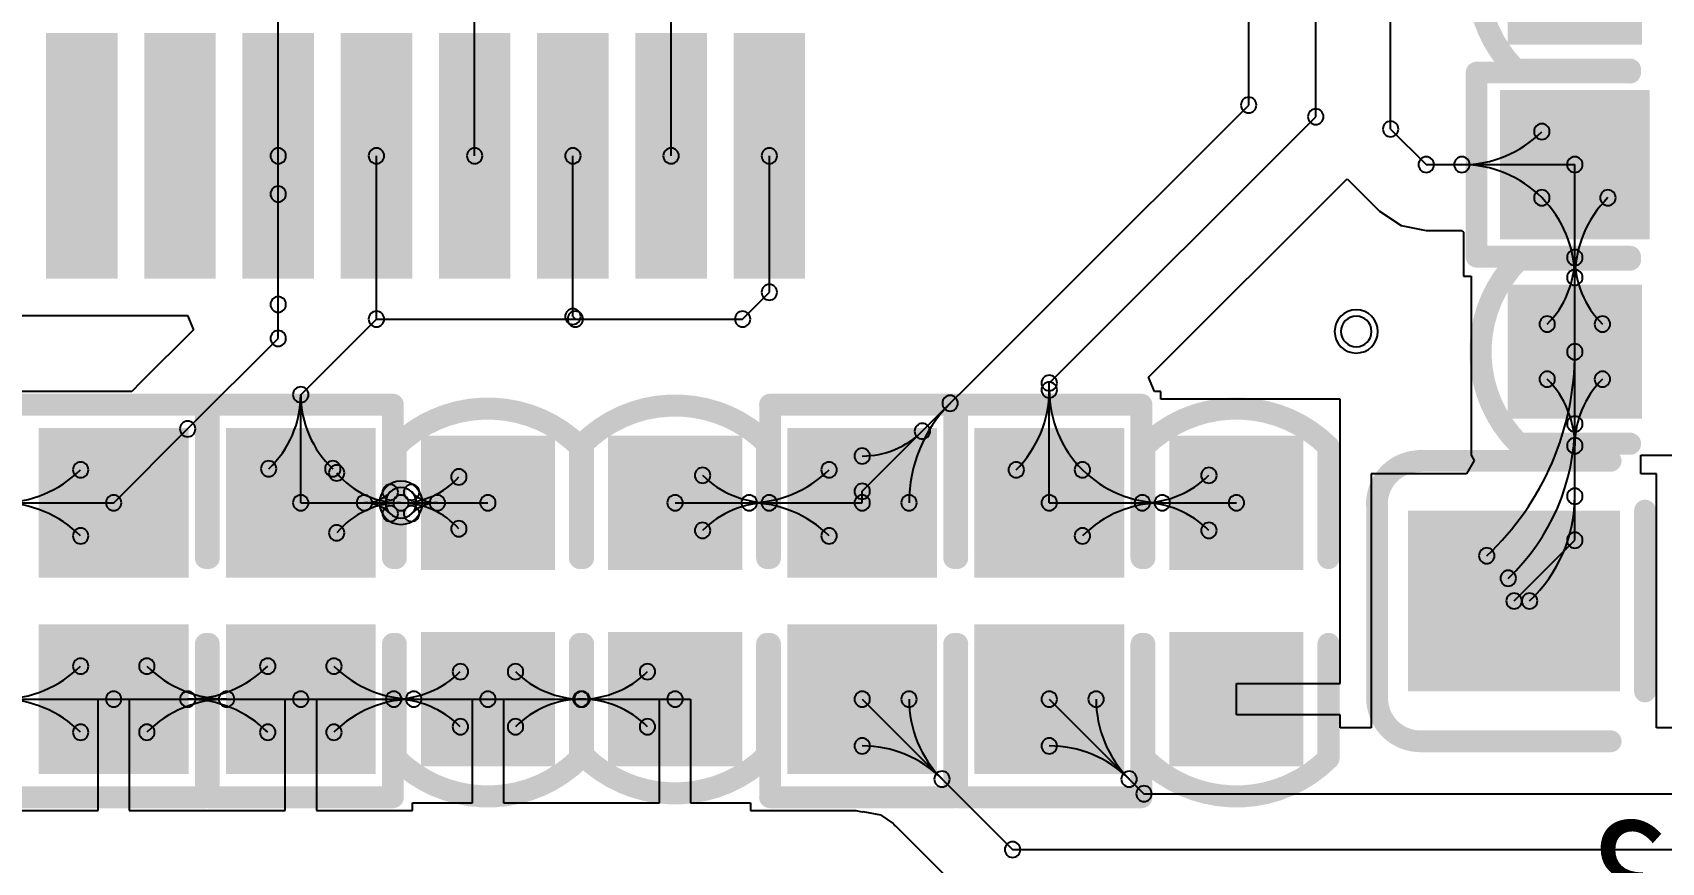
# Model space of a CAD drawing. Header units: inches. Extents: x 32166 to 66782, y 2386 to 7162.
# Drawn here: x 33741.7 to 33847.9, y 3342.8 to 3396.9 of the extents above; entities that cross this region are included whole.
import ezdxf

# ---------------------------------------------------------------- set-up
doc = ezdxf.new("R2010")
doc.units = ezdxf.units.IN
doc.header["$LTSCALE"] = 0.64311
doc.header["$MEASUREMENT"] = 0
for name, color, linetype in [('BOTTOMLAYER', 5, 'CONTINUOUS'), ('BOTTOMOVERLAY', 54, 'CONTINUOUS'), ('BOTTOMPASTE', 16, 'CONTINUOUS'), ('BOTTOMSOLDER', 6, 'CONTINUOUS'), ('MULTILAYER', 9, 'CONTINUOUS')]:
    doc.layers.add(name, color=color, linetype=linetype)
doc.styles.get("Standard").update_dxf_attribs({"font": 'txt', "width": 0.8})

msp = doc.modelspace()

# ---------------------------------------------------------------- linework, layer by layer
at = {"layer": 'BOTTOMLAYER'}
for p, q in [((33830.23, 3390.63), (33830.23, 3406.23)), ((33825.35, 3391.43), (33825.35, 3404.07)), ((33770.55, 3388.88), (33770.55, 3401.67)), ((33783.35, 3388.88), (33783.35, 3400.71)), ((33820.98, 3392.19), (33820.98, 3399.31)), ((33757.75, 3388.88), (33757.75, 3399.19)), ((33795.8, 3367.01), (33820.98, 3392.19)), ((33807.99, 3374.07), (33825.35, 3391.43)), ((33830.23, 3390.63), (33832.55, 3388.31)), ((33757.75, 3386.39), (33757.75, 3388.88)), ((33764.15, 3378.24), (33764.15, 3388.88)), ((33776.95, 3378.4), (33776.95, 3388.88)), ((33789.75, 3379.99), (33789.75, 3388.88)), ((33832.55, 3388.31), (33842.23, 3388.31)), ((33842.23, 3376.11), (33842.23, 3388.31)), ((33814.46, 3374.46), (33827.39, 3387.39)), ((33827.39, 3387.39), (33829.51, 3385.27)), ((33757.75, 3376.98), (33757.75, 3386.39)), ((33757.75, 3379.19), (33757.75, 3386.39)), ((33829.51, 3385.27), (33830.91, 3384.33)), ((33830.91, 3384.33), (33832.55, 3384.01)), ((33832.55, 3384.01), (33834.87, 3384.01)), ((33834.87, 3384.01), (33834.87, 3383.99)), ((33834.87, 3383.99), (33834.87, 3383.99)), ((33834.87, 3383.99), (33834.97, 3383.91)), ((33834.97, 3383.91), (33834.97, 3381.04)), ((33834.97, 3381.04), (33835.47, 3381.04)), ((33835.47, 3381.04), (33835.47, 3369.36)), ((33788.01, 3378.24), (33789.75, 3379.99)), ((33740.23, 3378.48), (33751.85, 3378.48)), ((33751.85, 3378.48), (33752.24, 3377.54)), ((33759.22, 3373.31), (33764.15, 3378.24)), ((33764.15, 3378.24), (33777.11, 3378.24)), ((33776.95, 3378.4), (33777.11, 3378.24)), ((33777.11, 3378.24), (33788.01, 3378.24)), ((33752.24, 3377.54), (33748.81, 3374.12)), ((33751.85, 3371.08), (33757.75, 3376.98)), ((33842.23, 3363.82), (33842.23, 3376.11)), ((33748.81, 3374.12), (33748.22, 3373.52)), ((33807.99, 3366.26), (33807.99, 3374.07)), ((33814.85, 3373.52), (33814.46, 3374.46)), ((33748.22, 3373.52), (33739.77, 3373.52)), ((33759.22, 3366.26), (33759.22, 3373.31)), ((33815.25, 3373.52), (33814.85, 3373.52)), ((33815.25, 3373.01), (33815.25, 3373.52)), ((33826.94, 3373.01), (33815.25, 3373.01)), ((33826.94, 3359.5), (33826.94, 3373.01)), ((33747.03, 3366.26), (33751.85, 3371.08)), ((33835.68, 3369.02), (33835.18, 3368.14)), ((33835.47, 3369.36), (33835.47, 3369.36)), ((33835.47, 3369.36), (33835.68, 3369.02)), ((33846.53, 3368.14), (33846.53, 3369.36)), ((33846.53, 3369.36), (33854.01, 3369.36)), ((33835.18, 3368.14), (33828.97, 3368.14)), ((33828.97, 3368.14), (33828.97, 3351.58)), ((33847.56, 3368.14), (33846.53, 3368.14)), ((33847.56, 3351.58), (33847.56, 3368.14)), ((33795.8, 3366.26), (33795.8, 3367.01)), ((33734.84, 3366.26), (33747.03, 3366.26)), ((33759.22, 3366.26), (33765.75, 3366.26)), ((33765.75, 3366.26), (33771.41, 3366.26)), ((33783.61, 3366.26), (33795.8, 3366.26)), ((33807.99, 3366.26), (33820.18, 3366.26)), ((33838.27, 3359.86), (33842.23, 3363.82)), ((33826.94, 3354.47), (33826.94, 3359.5)), ((33820.18, 3352.44), (33820.18, 3354.47)), ((33820.18, 3354.47), (33826.94, 3354.47)), ((33734.84, 3353.46), (33747.03, 3353.46)), ((33746.01, 3346.19), (33746.01, 3353.46)), ((33746.01, 3353.46), (33748.05, 3353.46)), ((33747.03, 3353.46), (33759.22, 3353.46)), ((33748.05, 3353.46), (33748.05, 3346.19)), ((33758.21, 3346.19), (33758.21, 3353.46)), ((33758.21, 3353.46), (33760.24, 3353.46)), ((33759.22, 3353.46), (33771.41, 3353.46)), ((33760.24, 3353.46), (33760.24, 3346.19)), ((33770.4, 3346.7), (33770.4, 3353.46)), ((33770.4, 3353.46), (33772.43, 3353.46)), ((33771.41, 3353.46), (33783.61, 3353.46)), ((33772.43, 3353.46), (33772.43, 3346.7)), ((33782.59, 3346.7), (33782.59, 3353.46)), ((33782.59, 3353.46), (33784.62, 3353.46)), ((33784.62, 3353.46), (33784.62, 3346.7)), ((33795.8, 3353.46), (33805.6, 3343.65)), ((33807.99, 3353.46), (33814.16, 3347.29)), ((33826.94, 3352.44), (33820.18, 3352.44)), ((33826.94, 3351.58), (33826.94, 3352.44)), ((33828.97, 3351.58), (33826.94, 3351.58)), ((33849.7, 3351.58), (33847.56, 3351.58)), ((33814.16, 3347.29), (33861.3, 3347.29)), ((33739.77, 3346.19), (33746.01, 3346.19)), ((33748.05, 3346.19), (33758.21, 3346.19)), ((33760.24, 3346.19), (33766.49, 3346.19)), ((33766.49, 3346.19), (33766.49, 3346.7)), ((33766.49, 3346.7), (33770.4, 3346.7)), ((33772.43, 3346.7), (33782.59, 3346.7)), ((33784.62, 3346.7), (33788.53, 3346.7)), ((33788.53, 3346.7), (33788.53, 3346.19)), ((33788.53, 3346.19), (33795.38, 3346.19)), ((33795.38, 3346.19), (33795.8, 3346.11)), ((33795.8, 3346.11), (33795.84, 3346.14)), ((33795.8, 3346.11), (33795.8, 3346.11)), ((33795.84, 3346.14), (33796.99, 3345.92)), ((33796.99, 3345.92), (33797.82, 3345.36)), ((33797.82, 3345.36), (33797.87, 3345.31)), ((33797.87, 3345.31), (33797.95, 3345.2)), ((33797.95, 3345.2), (33797.96, 3345.21)), ((33797.96, 3345.21), (33802.56, 3340.61)), ((33805.6, 3343.65), (33862.8, 3343.65))]:
    msp.add_line(p, q, dxfattribs=at)
for centre, radius, start, end in [((33820.98, 3392.19), 0.508, 0, 180), ((33820.98, 3392.19), 0.508, 0, 180), ((33820.98, 3392.19), 0.508, 180, 0), ((33820.98, 3392.19), 0.508, 180, 0), ((33825.35, 3391.43), 0.508, 0, 180), ((33825.35, 3391.43), 0.508, 0, 180), ((33825.35, 3391.43), 0.508, 180, 0), ((33825.35, 3391.43), 0.508, 180, 0), ((33830.23, 3390.63), 0.508, 0, 180), ((33830.23, 3390.63), 0.508, 0, 180), ((33840.08, 3390.46), 0.508, 0, 180), ((33830.23, 3390.63), 0.508, 180, 0), ((33830.23, 3390.63), 0.508, 180, 0), ((33834.87, 3395.66), 7.36, 270, 315), ((33840.08, 3390.46), 0.508, 180, 0), ((33757.75, 3388.88), 0.508, 0, 180), ((33757.75, 3388.88), 0.508, 0, 180), ((33757.75, 3388.88), 0.508, 180, 0), ((33757.75, 3388.88), 0.508, 180, 0), ((33764.15, 3388.88), 0.508, 0, 180), ((33764.15, 3388.88), 0.508, 180, 0), ((33770.55, 3388.88), 0.508, 0, 180), ((33770.55, 3388.88), 0.508, 180, 0), ((33776.95, 3388.88), 0.508, 0, 180), ((33776.95, 3388.88), 0.508, 180, 0), ((33783.35, 3388.88), 0.508, 0, 180), ((33783.35, 3388.88), 0.508, 180, 0), ((33789.75, 3388.88), 0.508, 0, 180), ((33789.75, 3388.88), 0.508, 180, 0), ((33832.55, 3388.31), 0.508, 0, 180), ((33832.55, 3388.31), 0.508, 0, 180), ((33834.87, 3388.31), 0.508, 0, 180), ((33834.87, 3388.31), 0.508, 0, 180), ((33842.23, 3388.31), 0.508, 0, 180), ((33842.23, 3388.31), 0.508, 0, 180), ((33832.55, 3388.31), 0.508, 180, 0), ((33832.55, 3388.31), 0.508, 180, 0), ((33834.87, 3388.31), 0.508, 180, 0), ((33834.87, 3388.31), 0.508, 180, 0), ((33834.87, 3380.95), 7.36, 45, 90), ((33842.23, 3388.31), 0.508, 180, 0), ((33842.23, 3388.31), 0.508, 180, 0), ((33757.75, 3386.39), 0.508, 0, 180), ((33757.75, 3386.39), 0.508, 0, 180), ((33757.75, 3386.39), 0.508, 0, 180), ((33840.08, 3386.15), 0.508, 0, 180), ((33840.08, 3386.15), 0.508, 0, 180), ((33844.39, 3386.15), 0.508, 0, 180), ((33757.75, 3386.39), 0.508, 180, 0), ((33757.75, 3386.39), 0.508, 180, 0), ((33757.75, 3386.39), 0.508, 180, 0), ((33840.08, 3386.15), 0.508, 180, 0), ((33840.08, 3386.15), 0.508, 180, 0), ((33834.87, 3380.95), 7.36, 360, 45), ((33849.59, 3380.95), 7.36, 135, 180), ((33844.39, 3386.15), 0.508, 180, 0), ((33842.23, 3382.25), 0.508, 0, 180), ((33842.23, 3382.25), 0.508, 0, 180), ((33836.1, 3382.25), 6.13, 315.0001, 0.0001), ((33842.23, 3382.25), 0.508, 180, 0), ((33842.23, 3382.25), 0.508, 180, 0), ((33842.23, 3380.95), 0.508, 0, 180), ((33842.23, 3380.95), 0.508, 0, 180), ((33848.36, 3382.25), 6.13, 179.9999, 224.9999), ((33789.75, 3379.99), 0.508, 0, 180), ((33789.75, 3379.99), 0.508, 0, 180), ((33842.23, 3380.95), 0.508, 180, 0), ((33842.23, 3380.95), 0.508, 180, 0), ((33757.75, 3379.19), 0.508, 0, 180), ((33757.75, 3379.19), 0.508, 180, 0), ((33789.75, 3379.99), 0.508, 180, 0), ((33789.75, 3379.99), 0.508, 180, 0), ((33764.15, 3378.24), 0.508, 0, 180), ((33764.15, 3378.24), 0.508, 0, 180), ((33764.15, 3378.24), 0.508, 0, 180), ((33764.15, 3378.24), 0.508, 180, 0), ((33764.15, 3378.24), 0.508, 180, 0), ((33764.15, 3378.24), 0.508, 180, 0), ((33776.95, 3378.4), 0.508, 0, 180), ((33776.95, 3378.4), 0.508, 0, 180), ((33776.95, 3378.4), 0.508, 180, 0), ((33776.95, 3378.4), 0.508, 180, 0), ((33777.11, 3378.24), 0.508, 0, 180), ((33777.11, 3378.24), 0.508, 0, 180), ((33777.11, 3378.24), 0.508, 0, 180), ((33777.11, 3378.24), 0.508, 180, 0), ((33777.11, 3378.24), 0.508, 180, 0), ((33777.11, 3378.24), 0.508, 180, 0), ((33788.01, 3378.24), 0.508, 0, 180), ((33788.01, 3378.24), 0.508, 0, 180), ((33788.01, 3378.24), 0.508, 180, 0), ((33788.01, 3378.24), 0.508, 180, 0), ((33827.99, 3377.43), 1, 0, 180), ((33840.43, 3377.91), 0.508, 0, 180), ((33844.03, 3377.91), 0.508, 0, 180), ((33757.75, 3376.98), 0.508, 0, 180), ((33757.75, 3376.98), 0.508, 0, 180), ((33757.75, 3376.98), 0.508, 180, 0), ((33757.75, 3376.98), 0.508, 180, 0), ((33827.99, 3377.43), 1, 180, 0), ((33840.43, 3377.91), 0.508, 180, 0), ((33844.03, 3377.91), 0.508, 180, 0), ((33823.95, 3376.11), 18.29, 313.337, 360), ((33842.23, 3376.11), 0.508, 0, 180), ((33842.23, 3376.11), 0.508, 0, 180), ((33842.23, 3376.11), 0.508, 0, 180), ((33842.23, 3376.11), 0.508, 180, 0), ((33842.23, 3376.11), 0.508, 180, 0), ((33842.23, 3376.11), 0.508, 180, 0), ((33840.43, 3374.32), 0.508, 0, 180), ((33844.03, 3374.32), 0.508, 0, 180), ((33759.22, 3373.31), 0.508, 0, 180), ((33759.22, 3373.31), 0.508, 0, 180), ((33759.22, 3373.31), 0.508, 0, 180), ((33759.22, 3373.31), 0.508, 0, 180), ((33807.99, 3374.07), 0.508, 0, 180), ((33807.99, 3374.07), 0.508, 0, 180), ((33807.99, 3373.62), 0.508, 0, 180), ((33807.99, 3373.62), 0.508, 0, 180), ((33807.99, 3374.07), 0.508, 180, 0), ((33807.99, 3374.07), 0.508, 180, 0), ((33840.43, 3374.32), 0.508, 180, 0), ((33836.1, 3369.98), 6.13, 359.9999, 44.9999), ((33848.36, 3369.98), 6.13, 135.0001, 180.0001), ((33844.03, 3374.32), 0.508, 180, 0), ((33752.58, 3373.31), 6.64, 313.2689, 359.9999), ((33759.22, 3373.31), 0.508, 180, 0), ((33759.22, 3373.31), 0.508, 180, 0), ((33759.22, 3373.31), 0.508, 180, 0), ((33759.22, 3373.31), 0.508, 180, 0), ((33765.86, 3373.31), 6.64, 180.0001, 226.7311), ((33808.02, 3366.26), 9.17, 134.9999, 179.9999), ((33801.53, 3372.75), 0.508, 0, 180), ((33801.53, 3372.75), 0.508, 180, 0), ((33800.63, 3373.62), 7.36, 315, 0), ((33807.99, 3373.62), 0.508, 180, 0), ((33807.99, 3373.62), 0.508, 180, 0), ((33815.35, 3373.62), 7.36, 180, 225), ((33842.23, 3371.4), 0.508, 0, 180), ((33751.85, 3371.08), 0.508, 0, 180), ((33751.85, 3371.08), 0.508, 0, 180), ((33751.85, 3371.08), 0.508, 180, 0), ((33751.85, 3371.08), 0.508, 180, 0), ((33795.8, 3374.85), 5.54, 269.9998, 314.9998), ((33799.72, 3370.93), 0.508, 0, 180), ((33799.72, 3370.93), 0.508, 180, 0), ((33828.39, 3371.4), 13.84, 313.337, 360), ((33842.23, 3371.4), 0.508, 180, 0), ((33795.8, 3369.31), 0.508, 0, 180), ((33842.23, 3369.98), 0.508, 0, 180), ((33842.23, 3369.98), 0.508, 0, 180), ((33842.23, 3369.98), 0.508, 180, 0), ((33842.23, 3369.98), 0.508, 180, 0), ((33744.88, 3368.41), 0.508, 0, 180), ((33757.13, 3368.48), 0.508, 0, 180), ((33757.13, 3368.48), 0.508, 180, 0), ((33761.31, 3368.48), 0.508, 0, 180), ((33761.31, 3368.48), 0.508, 180, 0), ((33761.56, 3368.21), 0.508, 0, 180), ((33769.52, 3367.95), 0.508, 0, 180), ((33785.4, 3368.05), 0.508, 0, 180), ((33793.64, 3368.41), 0.508, 0, 180), ((33795.8, 3369.31), 0.508, 180, 0), ((33805.84, 3368.41), 0.508, 0, 180), ((33810.15, 3368.41), 0.508, 0, 180), ((33810.15, 3368.41), 0.508, 0, 180), ((33818.39, 3368.05), 0.508, 0, 180), ((33739.67, 3373.62), 7.36, 270, 315), ((33744.88, 3368.41), 0.508, 180, 0), ((33761.56, 3368.21), 0.508, 180, 0), ((33765.75, 3371.71), 5.46, 219.9111, 270.0001), ((33765.05, 3366.95), 0.508, 0, 180), ((33765.75, 3371.31), 5.05, 270.0001, 318.2761), ((33766.44, 3366.95), 0.508, 0, 180), ((33769.52, 3367.95), 0.508, 180, 0), ((33785.4, 3368.05), 0.508, 180, 0), ((33789.74, 3372.39), 6.13, 225.0001, 270.0001), ((33788.44, 3373.62), 7.36, 270, 315), ((33793.64, 3368.41), 0.508, 180, 0), ((33795.8, 3367.01), 0.508, 0, 180), ((33795.8, 3367.01), 0.508, 0, 180), ((33805.84, 3368.41), 0.508, 180, 0), ((33810.15, 3368.41), 0.508, 180, 0), ((33810.15, 3368.41), 0.508, 180, 0), ((33815.35, 3373.62), 7.36, 225, 270), ((33814.05, 3372.39), 6.13, 269.9999, 314.9999), ((33818.39, 3368.05), 0.508, 180, 0), ((33747.03, 3366.26), 0.508, 0, 180), ((33747.03, 3366.26), 0.508, 0, 180), ((33759.22, 3366.26), 0.508, 0, 180), ((33759.22, 3366.26), 0.508, 0, 180), ((33763.37, 3366.26), 0.508, 0, 180), ((33763.37, 3366.26), 0.508, 0, 180), ((33763.37, 3368.63), 2.38, 270.0004, 315.0004), ((33765.05, 3366.95), 0.508, 180, 0), ((33765.75, 3366.26), 1, 0, 180), ((33765.75, 3366.26), 0.508, 0, 180), ((33765.75, 3366.26), 0.508, 0, 180), ((33765.75, 3366.26), 0.508, 0, 180), ((33765.75, 3366.26), 0.508, 0, 180), ((33765.75, 3366.26), 0.508, 0, 180), ((33765.75, 3366.26), 0.508, 0, 180), ((33766.44, 3366.95), 0.508, 180, 0), ((33768.12, 3368.63), 2.38, 224.9996, 269.9996), ((33768.12, 3366.26), 0.508, 0, 180), ((33768.12, 3366.26), 0.508, 0, 180), ((33771.41, 3366.26), 0.508, 0, 180), ((33783.61, 3366.26), 0.508, 0, 180), ((33788.44, 3366.26), 0.508, 0, 180), ((33788.44, 3366.26), 0.508, 0, 180), ((33789.74, 3366.26), 0.508, 0, 180), ((33789.74, 3366.26), 0.508, 0, 180), ((33795.8, 3367.01), 0.508, 180, 0), ((33795.8, 3367.01), 0.508, 180, 0), ((33795.8, 3366.26), 0.508, 0, 180), ((33795.8, 3366.26), 0.508, 0, 180), ((33798.85, 3366.26), 0.508, 0, 180), ((33807.99, 3366.26), 0.508, 0, 180), ((33807.99, 3366.26), 0.508, 0, 180), ((33814.05, 3366.26), 0.508, 0, 180), ((33814.05, 3366.26), 0.508, 0, 180), ((33815.35, 3366.26), 0.508, 0, 180), ((33815.35, 3366.26), 0.508, 0, 180), ((33820.18, 3366.26), 0.508, 0, 180), ((33832.84, 3366.69), 9.39, 313.337, 0), ((33842.23, 3366.69), 0.508, 0, 180), ((33842.23, 3366.69), 0.508, 180, 0), ((33739.67, 3358.9), 7.36, 45, 90), ((33747.03, 3366.26), 0.508, 180, 0), ((33747.03, 3366.26), 0.508, 180, 0), ((33759.22, 3366.26), 0.508, 180, 0), ((33759.22, 3366.26), 0.508, 180, 0), ((33765.75, 3360.8), 5.46, 89.9999, 140.0889), ((33763.37, 3366.26), 0.508, 180, 0), ((33763.37, 3366.26), 0.508, 180, 0), ((33763.37, 3363.88), 2.38, 44.9996, 89.9996), ((33765.05, 3365.56), 0.508, 0, 180), ((33765.05, 3365.56), 0.508, 180, 0), ((33765.75, 3366.26), 1, 180, 0), ((33765.75, 3366.26), 0.508, 180, 0), ((33765.75, 3366.26), 0.508, 180, 0), ((33765.75, 3366.26), 0.508, 180, 0), ((33765.75, 3366.26), 0.508, 180, 0), ((33765.75, 3366.26), 0.508, 180, 0), ((33765.75, 3366.26), 0.508, 180, 0), ((33765.75, 3361.2), 5.05, 41.7239, 89.9999), ((33766.44, 3365.56), 0.508, 0, 180), ((33766.44, 3365.56), 0.508, 180, 0), ((33768.12, 3363.88), 2.38, 90.0004, 135.0004), ((33768.12, 3366.26), 0.508, 180, 0), ((33768.12, 3366.26), 0.508, 180, 0), ((33771.41, 3366.26), 0.508, 180, 0), ((33783.61, 3366.26), 0.508, 180, 0), ((33789.74, 3360.13), 6.13, 89.9999, 134.9999), ((33788.44, 3366.26), 0.508, 180, 0), ((33788.44, 3366.26), 0.508, 180, 0), ((33788.44, 3358.9), 7.36, 45, 90), ((33789.74, 3366.26), 0.508, 180, 0), ((33789.74, 3366.26), 0.508, 180, 0), ((33795.8, 3366.26), 0.508, 180, 0), ((33795.8, 3366.26), 0.508, 180, 0), ((33798.85, 3366.26), 0.508, 180, 0), ((33807.99, 3366.26), 0.508, 180, 0), ((33807.99, 3366.26), 0.508, 180, 0), ((33815.35, 3358.9), 7.36, 90, 135), ((33814.05, 3366.26), 0.508, 180, 0), ((33814.05, 3366.26), 0.508, 180, 0), ((33814.05, 3360.13), 6.13, 45.0001, 90.0001), ((33815.35, 3366.26), 0.508, 180, 0), ((33815.35, 3366.26), 0.508, 180, 0), ((33820.18, 3366.26), 0.508, 180, 0), ((33744.88, 3364.1), 0.508, 0, 180), ((33761.56, 3364.3), 0.508, 0, 180), ((33761.56, 3364.3), 0.508, 180, 0), ((33769.52, 3364.57), 0.508, 0, 180), ((33769.52, 3364.57), 0.508, 180, 0), ((33785.4, 3364.46), 0.508, 0, 180), ((33785.4, 3364.46), 0.508, 180, 0), ((33793.64, 3364.1), 0.508, 0, 180), ((33810.15, 3364.1), 0.508, 0, 180), ((33818.39, 3364.46), 0.508, 0, 180), ((33818.39, 3364.46), 0.508, 180, 0), ((33842.23, 3363.82), 0.508, 0, 180), ((33842.23, 3363.82), 0.508, 0, 180), ((33744.88, 3364.1), 0.508, 180, 0), ((33793.64, 3364.1), 0.508, 180, 0), ((33810.15, 3364.1), 0.508, 180, 0), ((33836.49, 3362.81), 0.508, 0, 180), ((33842.23, 3363.82), 0.508, 180, 0), ((33842.23, 3363.82), 0.508, 180, 0), ((33836.49, 3362.81), 0.508, 180, 0), ((33837.89, 3361.34), 0.508, 0, 180), ((33837.89, 3361.34), 0.508, 180, 0), ((33838.27, 3359.86), 0.508, 0, 180), ((33839.28, 3359.86), 0.508, 0, 180), ((33838.27, 3359.86), 0.508, 180, 0), ((33839.28, 3359.86), 0.508, 180, 0), ((33744.88, 3355.61), 0.508, 0, 180), ((33749.19, 3355.61), 0.508, 0, 180), ((33757.07, 3355.61), 0.508, 0, 180), ((33761.38, 3355.61), 0.508, 0, 180), ((33769.62, 3355.25), 0.508, 0, 180), ((33773.21, 3355.25), 0.508, 0, 180), ((33781.81, 3355.25), 0.508, 0, 180), ((33739.67, 3360.82), 7.36, 270, 315), ((33744.88, 3355.61), 0.508, 180, 0), ((33749.19, 3355.61), 0.508, 180, 0), ((33754.39, 3360.82), 7.36, 225, 270), ((33751.86, 3360.82), 7.36, 270, 315), ((33757.07, 3355.61), 0.508, 180, 0), ((33761.38, 3355.61), 0.508, 180, 0), ((33766.58, 3360.82), 7.36, 225, 270), ((33765.28, 3359.59), 6.13, 269.9999, 314.9999), ((33769.62, 3355.25), 0.508, 180, 0), ((33773.21, 3355.25), 0.508, 180, 0), ((33777.55, 3359.59), 6.13, 225.0001, 270.0001), ((33777.47, 3359.59), 6.13, 269.9999, 314.9999), ((33781.81, 3355.25), 0.508, 180, 0), ((33747.03, 3353.46), 0.508, 0, 180), ((33747.03, 3353.46), 0.508, 0, 180), ((33751.86, 3353.46), 0.508, 0, 180), ((33751.86, 3353.46), 0.508, 0, 180), ((33754.39, 3353.46), 0.508, 0, 180), ((33754.39, 3353.46), 0.508, 0, 180), ((33759.22, 3353.46), 0.508, 0, 180), ((33759.22, 3353.46), 0.508, 0, 180), ((33765.28, 3353.46), 0.508, 0, 180), ((33765.28, 3353.46), 0.508, 0, 180), ((33766.58, 3353.46), 0.508, 0, 180), ((33766.58, 3353.46), 0.508, 0, 180), ((33771.41, 3353.46), 0.508, 0, 180), ((33771.41, 3353.46), 0.508, 0, 180), ((33777.47, 3353.46), 0.508, 0, 180), ((33777.47, 3353.46), 0.508, 0, 180), ((33777.55, 3353.46), 0.508, 0, 180), ((33777.55, 3353.46), 0.508, 0, 180), ((33783.61, 3353.46), 0.508, 0, 180), ((33795.8, 3353.46), 0.508, 0, 180), ((33798.85, 3353.46), 0.508, 0, 180), ((33807.99, 3353.46), 0.508, 0, 180), ((33811.04, 3353.46), 0.508, 0, 180), ((33739.67, 3346.1), 7.36, 45, 90), ((33747.03, 3353.46), 0.508, 180, 0), ((33747.03, 3353.46), 0.508, 180, 0), ((33754.39, 3346.1), 7.36, 90, 135), ((33751.86, 3353.46), 0.508, 180, 0), ((33751.86, 3353.46), 0.508, 180, 0), ((33751.86, 3346.1), 7.36, 45, 90), ((33754.39, 3353.46), 0.508, 180, 0), ((33754.39, 3353.46), 0.508, 180, 0), ((33759.22, 3353.46), 0.508, 180, 0), ((33759.22, 3353.46), 0.508, 180, 0), ((33766.58, 3346.1), 7.36, 90, 135), ((33765.28, 3353.46), 0.508, 180, 0), ((33765.28, 3353.46), 0.508, 180, 0), ((33765.28, 3347.33), 6.13, 45.0001, 90.0001), ((33766.58, 3353.46), 0.508, 180, 0), ((33766.58, 3353.46), 0.508, 180, 0), ((33771.41, 3353.46), 0.508, 180, 0), ((33771.41, 3353.46), 0.508, 180, 0), ((33777.55, 3347.33), 6.13, 89.9999, 134.9999), ((33777.47, 3353.46), 0.508, 180, 0), ((33777.47, 3353.46), 0.508, 180, 0), ((33777.55, 3353.46), 0.508, 180, 0), ((33777.55, 3353.46), 0.508, 180, 0), ((33777.47, 3347.33), 6.13, 45.0001, 90.0001), ((33783.61, 3353.46), 0.508, 180, 0), ((33795.8, 3353.46), 0.508, 180, 0), ((33798.85, 3353.46), 0.508, 180, 0), ((33806.21, 3353.46), 7.36, 180, 225), ((33807.99, 3353.46), 0.508, 180, 0), ((33811.04, 3353.46), 0.508, 180, 0), ((33818.4, 3353.46), 7.36, 180, 225), ((33744.88, 3351.3), 0.508, 0, 180), ((33749.19, 3351.3), 0.508, 0, 180), ((33757.07, 3351.3), 0.508, 0, 180), ((33761.38, 3351.3), 0.508, 0, 180), ((33769.62, 3351.66), 0.508, 0, 180), ((33769.62, 3351.66), 0.508, 180, 0), ((33773.21, 3351.66), 0.508, 0, 180), ((33773.21, 3351.66), 0.508, 180, 0), ((33781.81, 3351.66), 0.508, 0, 180), ((33781.81, 3351.66), 0.508, 180, 0), ((33744.88, 3351.3), 0.508, 180, 0), ((33749.19, 3351.3), 0.508, 180, 0), ((33757.07, 3351.3), 0.508, 180, 0), ((33761.38, 3351.3), 0.508, 180, 0), ((33795.8, 3350.41), 0.508, 0, 180), ((33795.8, 3350.41), 0.508, 180, 0), ((33795.8, 3343.05), 7.36, 45, 90), ((33807.99, 3350.41), 0.508, 0, 180), ((33807.99, 3350.41), 0.508, 180, 0), ((33807.99, 3343.05), 7.36, 45, 90), ((33801, 3348.25), 0.508, 0, 180), ((33801, 3348.25), 0.508, 0, 180), ((33813.19, 3348.25), 0.508, 0, 180), ((33813.19, 3348.25), 0.508, 0, 180), ((33801, 3348.25), 0.508, 180, 0), ((33801, 3348.25), 0.508, 180, 0), ((33813.19, 3348.25), 0.508, 180, 0), ((33813.19, 3348.25), 0.508, 180, 0), ((33814.16, 3347.29), 0.508, 0, 180), ((33814.16, 3347.29), 0.508, 0, 180), ((33814.16, 3347.29), 0.508, 180, 0), ((33814.16, 3347.29), 0.508, 180, 0), ((33805.6, 3343.65), 0.508, 0, 180), ((33805.6, 3343.65), 0.508, 0, 180), ((33805.6, 3343.65), 0.508, 180, 0), ((33805.6, 3343.65), 0.508, 180, 0)]:
    msp.add_arc(centre, radius, start, end, dxfattribs=at)
for points in [[(33746.47, 3396.08), (33743.43, 3396.08), (33746.47, 3381.68), (33743.43, 3381.68)], [(33752.87, 3396.08), (33749.83, 3396.08), (33752.87, 3381.68), (33749.83, 3381.68)], [(33759.27, 3396.08), (33756.23, 3396.08), (33759.27, 3381.68), (33756.23, 3381.68)], [(33765.67, 3396.08), (33762.63, 3396.08), (33765.67, 3381.68), (33762.63, 3381.68)], [(33772.07, 3396.08), (33769.03, 3396.08), (33772.07, 3381.68), (33769.03, 3381.68)], [(33778.47, 3396.08), (33775.43, 3396.08), (33778.47, 3381.68), (33775.43, 3381.68)], [(33784.87, 3396.08), (33781.83, 3396.08), (33784.87, 3381.68), (33781.83, 3381.68)], [(33791.27, 3396.08), (33788.23, 3396.08), (33791.27, 3381.68), (33788.23, 3381.68)], [(33846.29, 3392.37), (33838.17, 3392.37), (33846.29, 3384.24), (33838.17, 3384.24)], [(33838.67, 3372.56), (33845.79, 3372.56), (33838.67, 3379.67), (33845.79, 3379.67)], [(33742.97, 3370.32), (33742.97, 3362.19), (33751.09, 3370.32), (33751.09, 3362.19)], [(33763.29, 3362.19), (33763.29, 3370.32), (33755.16, 3362.19), (33755.16, 3370.32)], [(33767.86, 3369.81), (33767.86, 3362.7), (33774.97, 3369.81), (33774.97, 3362.7)], [(33787.16, 3362.7), (33787.16, 3369.81), (33780.05, 3362.7), (33780.05, 3369.81)], [(33799.86, 3362.19), (33799.86, 3370.32), (33791.73, 3362.19), (33791.73, 3370.32)], [(33812.05, 3362.19), (33812.05, 3370.32), (33803.93, 3362.19), (33803.93, 3370.32)], [(33816.63, 3369.81), (33816.63, 3362.7), (33823.74, 3369.81), (33823.74, 3362.7)], [(33832.17, 3354.78), (33844.36, 3354.78), (33832.17, 3364.94), (33844.36, 3364.94)], [(33742.97, 3357.52), (33742.97, 3349.39), (33751.09, 3357.52), (33751.09, 3349.39)], [(33763.29, 3349.39), (33763.29, 3357.52), (33755.16, 3349.39), (33755.16, 3357.52)], [(33767.86, 3357.01), (33767.86, 3349.9), (33774.97, 3357.01), (33774.97, 3349.9)], [(33787.16, 3349.9), (33787.16, 3357.01), (33780.05, 3349.9), (33780.05, 3357.01)], [(33799.86, 3349.39), (33799.86, 3357.52), (33791.73, 3349.39), (33791.73, 3357.52)], [(33812.05, 3349.39), (33812.05, 3357.52), (33803.93, 3349.39), (33803.93, 3357.52)], [(33816.63, 3357.01), (33816.63, 3349.9), (33823.74, 3357.01), (33823.74, 3349.9)]]:
    msp.add_solid(points, dxfattribs=at)
at = {"layer": 'BOTTOMOVERLAY'}
for points, const_width in [([(33838.37, 3394.5, -0.414214), (33838.37, 3406.5)], 1.44), ([(33838.57, 3370.11, -0.414214), (33838.57, 3382.11)], 1.44), ([(33765.41, 3369.92, -0.414214), (33777.41, 3369.92)], 1.44), ([(33777.61, 3370.12, -0.414214), (33789.61, 3370.12)], 1.44), ([(33814.18, 3369.92, -0.414214), (33826.18, 3369.92)], 1.44), ([(33829.33, 3366.16, -0.414214), (33832.15, 3368.98)], 1.42), ([(33832.17, 3350.71, -0.414214), (33829.35, 3353.54)], 1.42), ([(33789.61, 3349.8, -0.414214), (33777.61, 3349.8)], 1.44), ([(33777.41, 3349.6, -0.414214), (33765.41, 3349.6)], 1.44), ([(33826.18, 3349.6, -0.414214), (33814.18, 3349.6)], 1.44)]:
    msp.add_lwpolyline(points, format="xyb", dxfattribs=dict(at, const_width=const_width))
for points, const_width in [([(33835.83, 3394.31), (33835.83, 3382.31)], 1.42), ([(33835.83, 3394.31), (33845.83, 3394.31)], 1.42), ([(33838.37, 3394.5), (33845.83, 3394.5)], 1.44), ([(33835.83, 3382.31), (33845.83, 3382.31)], 1.42), ([(33838.57, 3382.11), (33845.83, 3382.11)], 1.44), ([(33753.03, 3372.66), (33741.03, 3372.66)], 1.42), ([(33753.03, 3362.66), (33753.03, 3372.66)], 1.42), ([(33765.22, 3372.66), (33753.22, 3372.66)], 1.42), ([(33753.22, 3362.66), (33753.22, 3372.66)], 1.42), ([(33765.22, 3362.66), (33765.22, 3372.66)], 1.42), ([(33801.8, 3372.66), (33789.8, 3372.66)], 1.42), ([(33789.8, 3362.66), (33789.8, 3372.66)], 1.42), ([(33801.8, 3362.66), (33801.8, 3372.66)], 1.42), ([(33813.99, 3372.66), (33801.99, 3372.66)], 1.42), ([(33801.99, 3362.66), (33801.99, 3372.66)], 1.42), ([(33813.99, 3362.66), (33813.99, 3372.66)], 1.42), ([(33765.41, 3362.66), (33765.41, 3369.92)], 1.44), ([(33777.41, 3362.66), (33777.41, 3369.92)], 1.44), ([(33777.61, 3362.66), (33777.61, 3370.12)], 1.44), ([(33789.61, 3362.66), (33789.61, 3370.12)], 1.44), ([(33814.18, 3362.66), (33814.18, 3369.92)], 1.44), ([(33826.18, 3362.66), (33826.18, 3369.92)], 1.44), ([(33838.57, 3370.11), (33845.83, 3370.11)], 1.44), ([(33832.15, 3369), (33844.57, 3369)], 1.42), ([(33829.35, 3353.54), (33829.35, 3366.13)], 1.42), ([(33846.8, 3353.96), (33846.8, 3365.75)], 1.42), ([(33753.03, 3347.06), (33753.03, 3357.06)], 1.42), ([(33753.22, 3347.06), (33753.22, 3357.06)], 1.42), ([(33765.22, 3347.06), (33765.22, 3357.06)], 1.42), ([(33765.41, 3349.6), (33765.41, 3357.06)], 1.44), ([(33777.41, 3349.6), (33777.41, 3357.06)], 1.44), ([(33777.61, 3349.8), (33777.61, 3357.06)], 1.44), ([(33789.61, 3349.8), (33789.61, 3357.06)], 1.44), ([(33789.8, 3347.06), (33789.8, 3357.06)], 1.42), ([(33801.8, 3347.06), (33801.8, 3357.06)], 1.42), ([(33801.99, 3347.06), (33801.99, 3357.06)], 1.42), ([(33813.99, 3347.06), (33813.99, 3357.06)], 1.42), ([(33814.18, 3349.6), (33814.18, 3357.06)], 1.44), ([(33826.18, 3349.6), (33826.18, 3357.06)], 1.44), ([(33832.17, 3350.71), (33844.57, 3350.71)], 1.42), ([(33753.03, 3347.06), (33741.03, 3347.06)], 1.42), ([(33765.22, 3347.06), (33753.22, 3347.06)], 1.42), ([(33801.8, 3347.06), (33789.8, 3347.06)], 1.42), ([(33813.99, 3347.06), (33801.99, 3347.06)], 1.42)]:
    msp.add_lwpolyline(points, dxfattribs=dict(at, const_width=const_width))
for points, const_width in [([(33835.83, 3394.66, 1), (33835.83, 3393.95, 1)], 0.711), ([(33835.83, 3394.66, 1), (33835.83, 3393.95, 1)], 0.711), ([(33838.37, 3394.86, 1), (33838.37, 3394.14, 1)], 0.72), ([(33838.37, 3394.86, 1), (33838.37, 3394.14, 1)], 0.72), ([(33845.83, 3394.86, 1), (33845.83, 3394.14, 1)], 0.72), ([(33845.83, 3394.66, 1), (33845.83, 3393.95, 1)], 0.711), ([(33835.83, 3382.66, 1), (33835.83, 3381.95, 1)], 0.711), ([(33835.83, 3382.66, 1), (33835.83, 3381.95, 1)], 0.711), ([(33838.57, 3381.75, 1), (33838.57, 3382.47, 1)], 0.72), ([(33838.57, 3381.75, 1), (33838.57, 3382.47, 1)], 0.72), ([(33845.83, 3381.75, 1), (33845.83, 3382.47, 1)], 0.72), ([(33845.83, 3382.66, 1), (33845.83, 3381.95, 1)], 0.711), ([(33752.68, 3372.66, 1), (33753.39, 3372.66, 1)], 0.711), ([(33752.68, 3372.66, 1), (33753.39, 3372.66, 1)], 0.711), ([(33753.58, 3372.66, 1), (33752.87, 3372.66, 1)], 0.711), ([(33753.58, 3372.66, 1), (33752.87, 3372.66, 1)], 0.711), ([(33765.58, 3372.66, 1), (33764.87, 3372.66, 1)], 0.711), ([(33765.58, 3372.66, 1), (33764.87, 3372.66, 1)], 0.711), ([(33790.15, 3372.66, 1), (33789.44, 3372.66, 1)], 0.711), ([(33790.15, 3372.66, 1), (33789.44, 3372.66, 1)], 0.711), ([(33802.15, 3372.66, 1), (33801.44, 3372.66, 1)], 0.711), ([(33802.15, 3372.66, 1), (33801.44, 3372.66, 1)], 0.711), ([(33802.35, 3372.66, 1), (33801.64, 3372.66, 1)], 0.711), ([(33802.35, 3372.66, 1), (33801.64, 3372.66, 1)], 0.711), ([(33814.35, 3372.66, 1), (33813.64, 3372.66, 1)], 0.711), ([(33814.35, 3372.66, 1), (33813.64, 3372.66, 1)], 0.711), ([(33765.05, 3369.92, 1), (33765.77, 3369.92, 1)], 0.72), ([(33765.05, 3369.92, 1), (33765.77, 3369.92, 1)], 0.72), ([(33777.05, 3369.92, 1), (33777.77, 3369.92, 1)], 0.72), ([(33777.05, 3369.92, 1), (33777.77, 3369.92, 1)], 0.72), ([(33777.97, 3370.12, 1), (33777.25, 3370.12, 1)], 0.72), ([(33777.97, 3370.12, 1), (33777.25, 3370.12, 1)], 0.72), ([(33789.97, 3370.12, 1), (33789.25, 3370.12, 1)], 0.72), ([(33789.97, 3370.12, 1), (33789.25, 3370.12, 1)], 0.72), ([(33813.82, 3369.92, 1), (33814.54, 3369.92, 1)], 0.72), ([(33813.82, 3369.92, 1), (33814.54, 3369.92, 1)], 0.72), ([(33825.82, 3369.92, 1), (33826.54, 3369.92, 1)], 0.72), ([(33825.82, 3369.92, 1), (33826.54, 3369.92, 1)], 0.72), ([(33838.57, 3369.75, 1), (33838.57, 3370.47, 1)], 0.72), ([(33838.57, 3369.75, 1), (33838.57, 3370.47, 1)], 0.72), ([(33845.83, 3369.75, 1), (33845.83, 3370.47, 1)], 0.72), ([(33831.79, 3369, 1), (33832.51, 3369, 1)], 0.711), ([(33831.79, 3368.98, 1), (33832.51, 3368.98, 1)], 0.711), ([(33844.21, 3369, 1), (33844.92, 3369, 1)], 0.711), ([(33828.97, 3366.16, 1), (33829.68, 3366.16, 1)], 0.711), ([(33828.99, 3366.13, 1), (33829.7, 3366.13, 1)], 0.711), ([(33846.45, 3365.75, 1), (33847.16, 3365.75, 1)], 0.711), ([(33752.68, 3362.66, 1), (33753.39, 3362.66, 1)], 0.711), ([(33753.58, 3362.66, 1), (33752.87, 3362.66, 1)], 0.711), ([(33765.58, 3362.66, 1), (33764.87, 3362.66, 1)], 0.711), ([(33765.05, 3362.66, 1), (33765.77, 3362.66, 1)], 0.72), ([(33777.05, 3362.66, 1), (33777.77, 3362.66, 1)], 0.72), ([(33777.97, 3362.66, 1), (33777.25, 3362.66, 1)], 0.72), ([(33789.97, 3362.66, 1), (33789.25, 3362.66, 1)], 0.72), ([(33790.15, 3362.66, 1), (33789.44, 3362.66, 1)], 0.711), ([(33802.15, 3362.66, 1), (33801.44, 3362.66, 1)], 0.711), ([(33802.35, 3362.66, 1), (33801.64, 3362.66, 1)], 0.711), ([(33814.35, 3362.66, 1), (33813.64, 3362.66, 1)], 0.711), ([(33813.82, 3362.66, 1), (33814.54, 3362.66, 1)], 0.72), ([(33825.82, 3362.66, 1), (33826.54, 3362.66, 1)], 0.72), ([(33752.68, 3357.06, 1), (33753.39, 3357.06, 1)], 0.711), ([(33753.58, 3357.06, 1), (33752.87, 3357.06, 1)], 0.711), ([(33765.58, 3357.06, 1), (33764.87, 3357.06, 1)], 0.711), ([(33765.05, 3357.06, 1), (33765.77, 3357.06, 1)], 0.72), ([(33777.05, 3357.06, 1), (33777.77, 3357.06, 1)], 0.72), ([(33777.97, 3357.06, 1), (33777.25, 3357.06, 1)], 0.72), ([(33789.97, 3357.06, 1), (33789.25, 3357.06, 1)], 0.72), ([(33790.15, 3357.06, 1), (33789.44, 3357.06, 1)], 0.711), ([(33802.15, 3357.06, 1), (33801.44, 3357.06, 1)], 0.711), ([(33802.35, 3357.06, 1), (33801.64, 3357.06, 1)], 0.711), ([(33814.35, 3357.06, 1), (33813.64, 3357.06, 1)], 0.711), ([(33813.82, 3357.06, 1), (33814.54, 3357.06, 1)], 0.72), ([(33825.82, 3357.06, 1), (33826.54, 3357.06, 1)], 0.72), ([(33846.45, 3353.96, 1), (33847.16, 3353.96, 1)], 0.711), ([(33828.99, 3353.54, 1), (33829.7, 3353.54, 1)], 0.711), ([(33828.99, 3353.54, 1), (33829.7, 3353.54, 1)], 0.711), ([(33777.97, 3349.8, 1), (33777.25, 3349.8, 1)], 0.72), ([(33777.97, 3349.8, 1), (33777.25, 3349.8, 1)], 0.72), ([(33789.97, 3349.8, 1), (33789.25, 3349.8, 1)], 0.72), ([(33789.97, 3349.8, 1), (33789.25, 3349.8, 1)], 0.72), ([(33831.82, 3350.71, 1), (33832.53, 3350.71, 1)], 0.711), ([(33831.82, 3350.71, 1), (33832.53, 3350.71, 1)], 0.711), ([(33844.21, 3350.71, 1), (33844.92, 3350.71, 1)], 0.711), ([(33765.05, 3349.6, 1), (33765.77, 3349.6, 1)], 0.72), ([(33765.05, 3349.6, 1), (33765.77, 3349.6, 1)], 0.72), ([(33777.05, 3349.6, 1), (33777.77, 3349.6, 1)], 0.72), ([(33777.05, 3349.6, 1), (33777.77, 3349.6, 1)], 0.72), ([(33813.82, 3349.6, 1), (33814.54, 3349.6, 1)], 0.72), ([(33813.82, 3349.6, 1), (33814.54, 3349.6, 1)], 0.72), ([(33825.82, 3349.6, 1), (33826.54, 3349.6, 1)], 0.72), ([(33825.82, 3349.6, 1), (33826.54, 3349.6, 1)], 0.72), ([(33752.68, 3347.06, 1), (33753.39, 3347.06, 1)], 0.711), ([(33752.68, 3347.06, 1), (33753.39, 3347.06, 1)], 0.711), ([(33753.58, 3347.06, 1), (33752.87, 3347.06, 1)], 0.711), ([(33753.58, 3347.06, 1), (33752.87, 3347.06, 1)], 0.711), ([(33765.58, 3347.06, 1), (33764.87, 3347.06, 1)], 0.711), ([(33765.58, 3347.06, 1), (33764.87, 3347.06, 1)], 0.711), ([(33790.15, 3347.06, 1), (33789.44, 3347.06, 1)], 0.711), ([(33790.15, 3347.06, 1), (33789.44, 3347.06, 1)], 0.711), ([(33802.15, 3347.06, 1), (33801.44, 3347.06, 1)], 0.711), ([(33802.15, 3347.06, 1), (33801.44, 3347.06, 1)], 0.711), ([(33802.35, 3347.06, 1), (33801.64, 3347.06, 1)], 0.711), ([(33802.35, 3347.06, 1), (33801.64, 3347.06, 1)], 0.711), ([(33814.35, 3347.06, 1), (33813.64, 3347.06, 1)], 0.711), ([(33814.35, 3347.06, 1), (33813.64, 3347.06, 1)], 0.711)]:
    msp.add_lwpolyline(points, format="xyb", close=True, dxfattribs=dict(at, const_width=const_width))
at = {"layer": 'BOTTOMPASTE'}
for points in [[(33746.47, 3396.08), (33743.43, 3396.08), (33746.47, 3381.68), (33743.43, 3381.68)], [(33752.87, 3396.08), (33749.83, 3396.08), (33752.87, 3381.68), (33749.83, 3381.68)], [(33759.27, 3396.08), (33756.23, 3396.08), (33759.27, 3381.68), (33756.23, 3381.68)], [(33765.67, 3396.08), (33762.63, 3396.08), (33765.67, 3381.68), (33762.63, 3381.68)], [(33772.07, 3396.08), (33769.03, 3396.08), (33772.07, 3381.68), (33769.03, 3381.68)], [(33778.47, 3396.08), (33775.43, 3396.08), (33778.47, 3381.68), (33775.43, 3381.68)], [(33784.87, 3396.08), (33781.83, 3396.08), (33784.87, 3381.68), (33781.83, 3381.68)], [(33791.27, 3396.08), (33788.23, 3396.08), (33791.27, 3381.68), (33788.23, 3381.68)], [(33846.29, 3392.37), (33838.17, 3392.37), (33846.29, 3384.24), (33838.17, 3384.24)], [(33838.67, 3372.56), (33845.79, 3372.56), (33838.67, 3379.67), (33845.79, 3379.67)], [(33742.97, 3370.32), (33742.97, 3362.19), (33751.09, 3370.32), (33751.09, 3362.19)], [(33763.29, 3362.19), (33763.29, 3370.32), (33755.16, 3362.19), (33755.16, 3370.32)], [(33767.86, 3369.81), (33767.86, 3362.7), (33774.97, 3369.81), (33774.97, 3362.7)], [(33787.16, 3362.7), (33787.16, 3369.81), (33780.05, 3362.7), (33780.05, 3369.81)], [(33799.86, 3362.19), (33799.86, 3370.32), (33791.73, 3362.19), (33791.73, 3370.32)], [(33812.05, 3362.19), (33812.05, 3370.32), (33803.93, 3362.19), (33803.93, 3370.32)], [(33816.63, 3369.81), (33816.63, 3362.7), (33823.74, 3369.81), (33823.74, 3362.7)], [(33832.17, 3354.78), (33844.36, 3354.78), (33832.17, 3364.94), (33844.36, 3364.94)], [(33742.97, 3357.52), (33742.97, 3349.39), (33751.09, 3357.52), (33751.09, 3349.39)], [(33763.29, 3349.39), (33763.29, 3357.52), (33755.16, 3349.39), (33755.16, 3357.52)], [(33767.86, 3357.01), (33767.86, 3349.9), (33774.97, 3357.01), (33774.97, 3349.9)], [(33787.16, 3349.9), (33787.16, 3357.01), (33780.05, 3349.9), (33780.05, 3357.01)], [(33799.86, 3349.39), (33799.86, 3357.52), (33791.73, 3349.39), (33791.73, 3357.52)], [(33812.05, 3349.39), (33812.05, 3357.52), (33803.93, 3349.39), (33803.93, 3357.52)], [(33816.63, 3357.01), (33816.63, 3349.9), (33823.74, 3357.01), (33823.74, 3349.9)]]:
    msp.add_solid(points, dxfattribs=at)
at = {"layer": 'BOTTOMSOLDER'}
for centre, start, end in [((33827.99, 3377.43), 0, 180), ((33827.99, 3377.43), 180, 0), ((33765.75, 3366.26), 0, 180), ((33765.75, 3366.26), 180, 0)]:
    msp.add_arc(centre, 1.41, start, end, dxfattribs=at)
for points in [[(33846.6, 3404.87), (33837.86, 3404.87), (33846.6, 3396.13), (33837.86, 3396.13)], [(33747.28, 3396.89), (33742.62, 3396.89), (33747.28, 3380.87), (33742.62, 3380.87)], [(33753.68, 3396.89), (33749.02, 3396.89), (33753.68, 3380.87), (33749.02, 3380.87)], [(33760.08, 3396.89), (33755.42, 3396.89), (33760.08, 3380.87), (33755.42, 3380.87)], [(33766.48, 3396.89), (33761.82, 3396.89), (33766.48, 3380.87), (33761.82, 3380.87)], [(33772.88, 3396.89), (33768.22, 3396.89), (33772.88, 3380.87), (33768.22, 3380.87)], [(33779.28, 3396.89), (33774.62, 3396.89), (33779.28, 3380.87), (33774.62, 3380.87)], [(33785.68, 3396.89), (33781.02, 3396.89), (33785.68, 3380.87), (33781.02, 3380.87)], [(33792.08, 3396.89), (33787.42, 3396.89), (33792.08, 3380.87), (33787.42, 3380.87)], [(33847.11, 3393.18), (33837.35, 3393.18), (33847.11, 3383.43), (33837.35, 3383.43)], [(33837.86, 3371.74), (33846.6, 3371.74), (33837.86, 3380.48), (33846.6, 3380.48)], [(33742.15, 3371.13), (33742.15, 3361.38), (33751.91, 3371.13), (33751.91, 3361.38)], [(33764.1, 3361.38), (33764.1, 3371.13), (33754.35, 3361.38), (33754.35, 3371.13)], [(33767.05, 3370.63), (33767.05, 3361.89), (33775.78, 3370.63), (33775.78, 3361.89)], [(33787.98, 3361.89), (33787.98, 3370.63), (33779.24, 3361.89), (33779.24, 3370.63)], [(33800.68, 3361.38), (33800.68, 3371.13), (33790.92, 3361.38), (33790.92, 3371.13)], [(33812.87, 3361.38), (33812.87, 3371.13), (33803.11, 3361.38), (33803.11, 3371.13)], [(33815.81, 3370.63), (33815.81, 3361.89), (33824.55, 3370.63), (33824.55, 3361.89)], [(33831.36, 3353.96), (33845.18, 3353.96), (33831.36, 3365.75), (33845.18, 3365.75)], [(33742.15, 3358.33), (33742.15, 3348.58), (33751.91, 3358.33), (33751.91, 3348.58)], [(33764.1, 3348.58), (33764.1, 3358.33), (33754.35, 3348.58), (33754.35, 3358.33)], [(33800.68, 3348.58), (33800.68, 3358.33), (33790.92, 3348.58), (33790.92, 3358.33)], [(33812.87, 3348.58), (33812.87, 3358.33), (33803.11, 3348.58), (33803.11, 3358.33)], [(33767.05, 3357.83), (33767.05, 3349.09), (33775.78, 3357.83), (33775.78, 3349.09)], [(33787.98, 3349.09), (33787.98, 3357.83), (33779.24, 3349.09), (33779.24, 3357.83)], [(33815.81, 3357.83), (33815.81, 3349.09), (33824.55, 3357.83), (33824.55, 3349.09)]]:
    msp.add_solid(points, dxfattribs=at)
at = {"layer": 'MULTILAYER'}
for centre, start, end in [((33827.99, 3377.43), 0, 180), ((33827.99, 3377.43), 180, 0), ((33765.75, 3366.26), 0, 180), ((33765.75, 3366.26), 180, 0)]:
    msp.add_arc(centre, 1, start, end, dxfattribs=at)

# ---------------------------------------------------------------- texts
at = {"layer": 'BOTTOMOVERLAY', "text_generation_flag": 2}
msp.add_text('CC13', height=8, rotation=360, dxfattribs=at).set_placement((33864.79, 3337.75))

doc.saveas('drawing.dxf')
